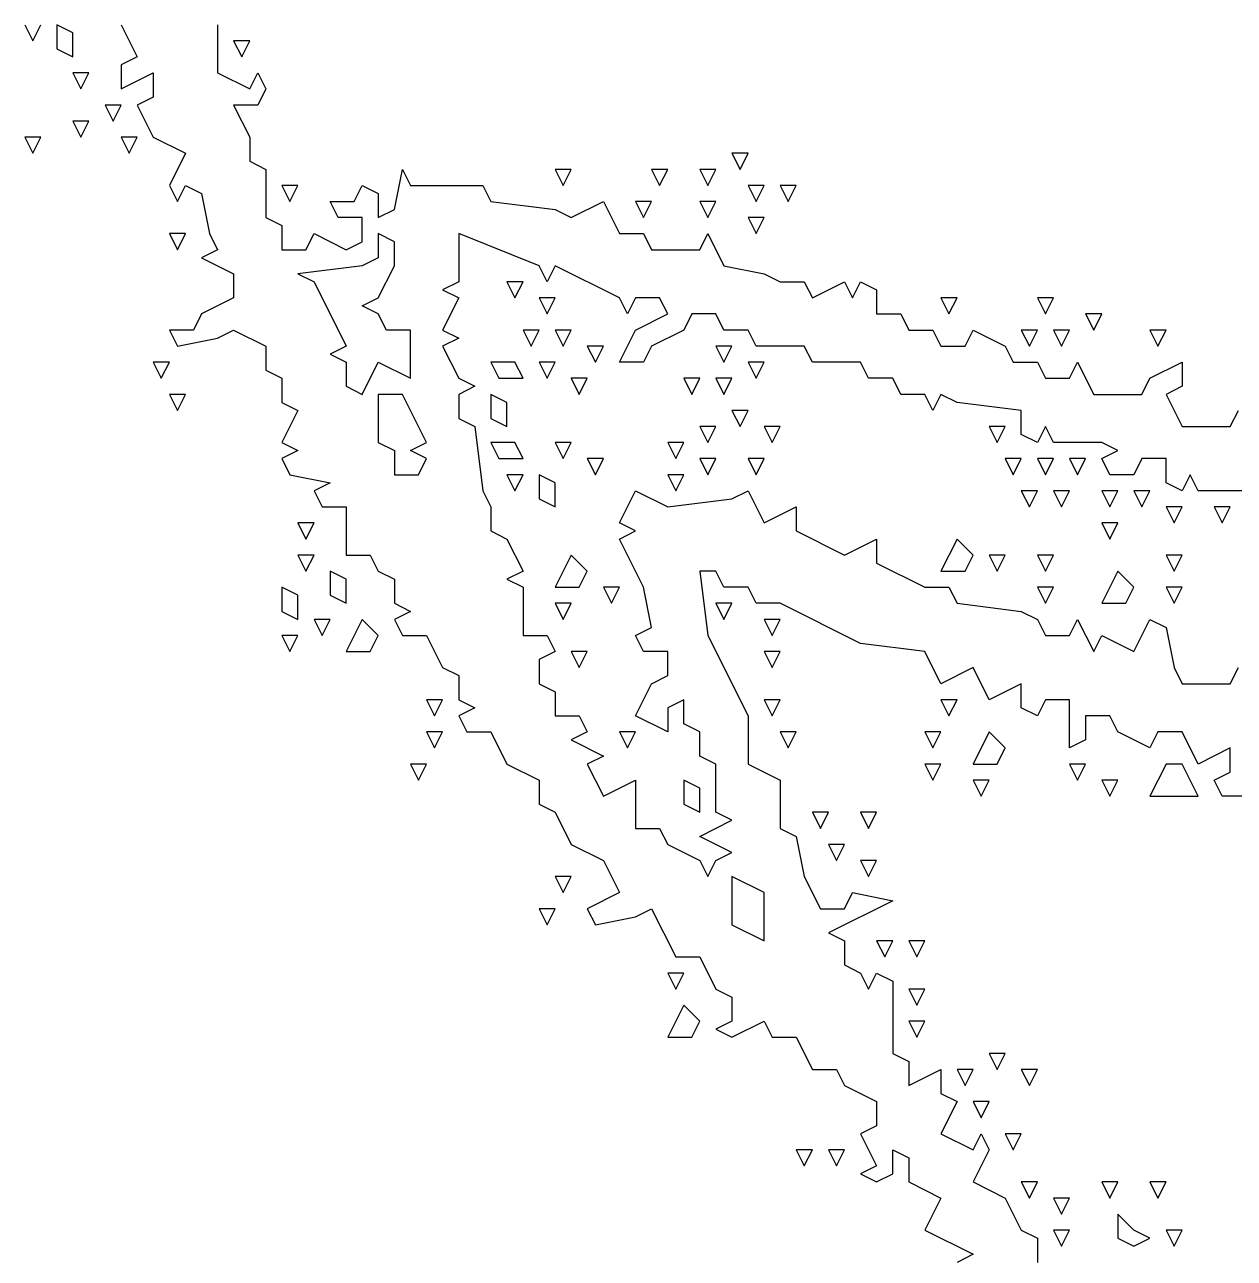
# Model space of a CAD drawing. Extents: x 2 to 124, y 0 to 170.
# Drawn here: x 18.43 to 30.55, y 44.31 to 56.67 of the extents above; entities that cross this region are included whole.
import ezdxf

# ---------------------------------------------------------------- set-up
doc = ezdxf.new("R2010")
doc.units = 0
doc.layers.add('Layer0', color=7, linetype='Continuous')

msp = doc.modelspace()

# ---------------------------------------------------------------- linework, layer by layer
at = {"layer": 'Layer0', "color": 5, "linetype": 'CONTINUOUS'}
for p, q in [((18.43277, 56.66667, 0.1), (18.51326, 56.50568, 0.1)), ((18.51326, 56.50568, 0.1), (18.59375, 56.66667, 0.1)), ((18.75473, 56.66667, 0.1), (18.75473, 56.42519, 0.1)), ((18.91572, 56.58617, 0.1), (18.75473, 56.66667, 0.1)), ((19.39867, 56.66667, 0.1), (19.55966, 56.3447, 0.1)), ((20.36458, 56.66667, 0.1), (20.36458, 56.18371, 0.1)), ((18.91572, 56.3447, 0.1), (18.91572, 56.58617, 0.1)), ((20.52557, 56.50568, 0.1), (20.60606, 56.3447, 0.1)), ((20.68655, 56.50568, 0.1), (20.52557, 56.50568, 0.1)), ((20.60606, 56.3447, 0.1), (20.68655, 56.50568, 0.1)), ((18.75473, 56.42519, 0.1), (18.91572, 56.3447, 0.1)), ((19.55966, 56.3447, 0.1), (19.39867, 56.2642, 0.1)), ((19.39867, 56.2642, 0.1), (19.39867, 56.02273, 0.1)), ((18.91572, 56.18371, 0.1), (18.99621, 56.02273, 0.1)), ((19.0767, 56.18371, 0.1), (18.91572, 56.18371, 0.1)), ((18.99621, 56.02273, 0.1), (19.0767, 56.18371, 0.1)), ((19.39867, 56.02273, 0.1), (19.72064, 56.18371, 0.1)), ((19.72064, 56.18371, 0.1), (19.72064, 55.94223, 0.1)), ((20.36458, 56.18371, 0.1), (20.68655, 56.02273, 0.1)), ((20.68655, 56.02273, 0.1), (20.76705, 56.18371, 0.1)), ((20.76705, 56.18371, 0.1), (20.84754, 56.02273, 0.1)), ((20.84754, 56.02273, 0.1), (20.76705, 55.86174, 0.1)), ((19.23769, 55.86174, 0.1), (19.31818, 55.70076, 0.1)), ((19.39867, 55.86174, 0.1), (19.23769, 55.86174, 0.1)), ((19.31818, 55.70076, 0.1), (19.39867, 55.86174, 0.1)), ((19.72064, 55.94223, 0.1), (19.55966, 55.86174, 0.1)), ((19.55966, 55.86174, 0.1), (19.72064, 55.53977, 0.1)), ((20.76705, 55.86174, 0.1), (20.52557, 55.86174, 0.1)), ((20.52557, 55.86174, 0.1), (20.68655, 55.53977, 0.1)), ((18.91572, 55.70076, 0.1), (18.99621, 55.53977, 0.1)), ((19.0767, 55.70076, 0.1), (18.91572, 55.70076, 0.1)), ((18.99621, 55.53977, 0.1), (19.0767, 55.70076, 0.1)), ((18.43277, 55.53977, 0.1), (18.51326, 55.37879, 0.1)), ((18.59375, 55.53977, 0.1), (18.43277, 55.53977, 0.1)), ((18.51326, 55.37879, 0.1), (18.59375, 55.53977, 0.1)), ((19.39867, 55.53977, 0.1), (19.47917, 55.37879, 0.1)), ((19.55966, 55.53977, 0.1), (19.39867, 55.53977, 0.1)), ((19.47917, 55.37879, 0.1), (19.55966, 55.53977, 0.1)), ((19.72064, 55.53977, 0.1), (20.04261, 55.37879, 0.1)), ((20.68655, 55.53977, 0.1), (20.68655, 55.2983, 0.1)), ((20.04261, 55.37879, 0.1), (19.88163, 55.05682, 0.1)), ((25.5161, 55.37879, 0.1), (25.59659, 55.2178, 0.1)), ((25.67708, 55.37879, 0.1), (25.5161, 55.37879, 0.1)), ((25.59659, 55.2178, 0.1), (25.67708, 55.37879, 0.1)), ((20.68655, 55.2983, 0.1), (20.84754, 55.2178, 0.1)), ((20.84754, 55.2178, 0.1), (20.84754, 54.73485, 0.1)), ((22.13542, 54.81534, 0.1), (22.21591, 55.2178, 0.1)), ((22.21591, 55.2178, 0.1), (22.2964, 55.05682, 0.1)), ((23.74527, 55.2178, 0.1), (23.82576, 55.05682, 0.1)), ((23.90625, 55.2178, 0.1), (23.74527, 55.2178, 0.1)), ((23.82576, 55.05682, 0.1), (23.90625, 55.2178, 0.1)), ((24.71117, 55.2178, 0.1), (24.79167, 55.05682, 0.1)), ((24.87216, 55.2178, 0.1), (24.71117, 55.2178, 0.1)), ((24.79167, 55.05682, 0.1), (24.87216, 55.2178, 0.1)), ((25.19413, 55.2178, 0.1), (25.27462, 55.05682, 0.1)), ((25.35511, 55.2178, 0.1), (25.19413, 55.2178, 0.1)), ((25.27462, 55.05682, 0.1), (25.35511, 55.2178, 0.1)), ((19.88163, 55.05682, 0.1), (19.96212, 54.89583, 0.1)), ((19.96212, 54.89583, 0.1), (20.04261, 55.05682, 0.1)), ((20.04261, 55.05682, 0.1), (20.2036, 54.97633, 0.1)), ((21.00852, 55.05682, 0.1), (21.08902, 54.89583, 0.1)), ((21.16951, 55.05682, 0.1), (21.00852, 55.05682, 0.1)), ((21.08902, 54.89583, 0.1), (21.16951, 55.05682, 0.1)), ((21.73295, 54.89583, 0.1), (21.81345, 55.05682, 0.1)), ((21.81345, 55.05682, 0.1), (21.97443, 54.97633, 0.1)), ((22.2964, 55.05682, 0.1), (23.02083, 55.05682, 0.1)), ((23.02083, 55.05682, 0.1), (23.10133, 54.89583, 0.1)), ((25.67708, 55.05682, 0.1), (25.75758, 54.89583, 0.1)), ((25.83807, 55.05682, 0.1), (25.67708, 55.05682, 0.1)), ((25.75758, 54.89583, 0.1), (25.83807, 55.05682, 0.1)), ((25.99905, 55.05682, 0.1), (26.07955, 54.89583, 0.1)), ((26.16004, 55.05682, 0.1), (25.99905, 55.05682, 0.1)), ((26.07955, 54.89583, 0.1), (26.16004, 55.05682, 0.1)), ((20.2036, 54.97633, 0.1), (20.28409, 54.57386, 0.1)), ((21.57197, 54.73485, 0.1), (21.49148, 54.89583, 0.1)), ((21.49148, 54.89583, 0.1), (21.73295, 54.89583, 0.1)), ((21.97443, 54.97633, 0.1), (21.97443, 54.73485, 0.1)), ((23.10133, 54.89583, 0.1), (23.74527, 54.81534, 0.1)), ((23.90625, 54.73485, 0.1), (24.22822, 54.89583, 0.1)), ((24.22822, 54.89583, 0.1), (24.3892, 54.57386, 0.1)), ((24.55019, 54.89583, 0.1), (24.63068, 54.73485, 0.1)), ((24.71117, 54.89583, 0.1), (24.55019, 54.89583, 0.1)), ((24.63068, 54.73485, 0.1), (24.71117, 54.89583, 0.1)), ((25.19413, 54.89583, 0.1), (25.27462, 54.73485, 0.1)), ((25.35511, 54.89583, 0.1), (25.19413, 54.89583, 0.1)), ((25.27462, 54.73485, 0.1), (25.35511, 54.89583, 0.1)), ((21.97443, 54.73485, 0.1), (22.13542, 54.81534, 0.1)), ((23.74527, 54.81534, 0.1), (23.90625, 54.73485, 0.1)), ((20.84754, 54.73485, 0.1), (21.00852, 54.65436, 0.1)), ((21.00852, 54.65436, 0.1), (21.00852, 54.41288, 0.1)), ((21.81345, 54.73485, 0.1), (21.57197, 54.73485, 0.1)), ((21.81345, 54.49337, 0.1), (21.81345, 54.73485, 0.1)), ((25.67708, 54.73485, 0.1), (25.75758, 54.57386, 0.1)), ((25.83807, 54.73485, 0.1), (25.67708, 54.73485, 0.1)), ((25.75758, 54.57386, 0.1), (25.83807, 54.73485, 0.1)), ((19.88163, 54.57386, 0.1), (19.96212, 54.41288, 0.1)), ((20.04261, 54.57386, 0.1), (19.88163, 54.57386, 0.1)), ((19.96212, 54.41288, 0.1), (20.04261, 54.57386, 0.1)), ((20.28409, 54.57386, 0.1), (20.36458, 54.41288, 0.1)), ((21.25, 54.41288, 0.1), (21.33049, 54.57386, 0.1)), ((21.33049, 54.57386, 0.1), (21.65246, 54.41288, 0.1)), ((21.65246, 54.41288, 0.1), (21.81345, 54.49337, 0.1)), ((21.97443, 54.57386, 0.1), (21.97443, 54.33239, 0.1)), ((22.13542, 54.49337, 0.1), (21.97443, 54.57386, 0.1)), ((22.13542, 54.25189, 0.1), (22.13542, 54.49337, 0.1)), ((22.77936, 54.57386, 0.1), (22.77936, 54.09091, 0.1)), ((23.58428, 54.25189, 0.1), (22.77936, 54.57386, 0.1)), ((24.3892, 54.57386, 0.1), (24.63068, 54.57386, 0.1)), ((24.63068, 54.57386, 0.1), (24.71117, 54.41288, 0.1)), ((25.19413, 54.41288, 0.1), (25.27462, 54.57386, 0.1)), ((25.27462, 54.57386, 0.1), (25.43561, 54.25189, 0.1)), ((20.36458, 54.41288, 0.1), (20.2036, 54.33239, 0.1)), ((21.00852, 54.41288, 0.1), (21.25, 54.41288, 0.1)), ((24.71117, 54.41288, 0.1), (25.19413, 54.41288, 0.1)), ((20.2036, 54.33239, 0.1), (20.52557, 54.1714, 0.1)), ((21.81345, 54.25189, 0.1), (21.16951, 54.1714, 0.1)), ((21.97443, 54.33239, 0.1), (21.81345, 54.25189, 0.1)), ((21.97443, 53.92992, 0.1), (22.13542, 54.25189, 0.1)), ((23.66477, 54.09091, 0.1), (23.58428, 54.25189, 0.1)), ((23.74527, 54.25189, 0.1), (23.66477, 54.09091, 0.1)), ((24.3892, 53.92992, 0.1), (23.74527, 54.25189, 0.1)), ((25.43561, 54.25189, 0.1), (25.83807, 54.1714, 0.1)), ((20.52557, 54.1714, 0.1), (20.52557, 53.92992, 0.1)), ((21.16951, 54.1714, 0.1), (21.33049, 54.09091, 0.1)), ((25.83807, 54.1714, 0.1), (25.99905, 54.09091, 0.1)), ((21.33049, 54.09091, 0.1), (21.65246, 53.44697, 0.1)), ((22.77936, 54.09091, 0.1), (22.61837, 54.01042, 0.1)), ((22.61837, 54.01042, 0.1), (22.77936, 53.92992, 0.1)), ((23.26231, 54.09091, 0.1), (23.3428, 53.92992, 0.1)), ((23.4233, 54.09091, 0.1), (23.26231, 54.09091, 0.1)), ((23.3428, 53.92992, 0.1), (23.4233, 54.09091, 0.1)), ((25.99905, 54.09091, 0.1), (26.24053, 54.09091, 0.1)), ((26.24053, 54.09091, 0.1), (26.32102, 53.92992, 0.1)), ((26.32102, 53.92992, 0.1), (26.64299, 54.09091, 0.1)), ((26.64299, 54.09091, 0.1), (26.72348, 53.92992, 0.1)), ((26.72348, 53.92992, 0.1), (26.80398, 54.09091, 0.1)), ((26.80398, 54.09091, 0.1), (26.96496, 54.01042, 0.1)), ((26.96496, 54.01042, 0.1), (26.96496, 53.76894, 0.1)), ((20.52557, 53.92992, 0.1), (20.2036, 53.76894, 0.1)), ((21.81345, 53.84943, 0.1), (21.97443, 53.92992, 0.1)), ((22.77936, 53.92992, 0.1), (22.61837, 53.60795, 0.1)), ((23.58428, 53.92992, 0.1), (23.66477, 53.76894, 0.1)), ((23.74527, 53.92992, 0.1), (23.58428, 53.92992, 0.1)), ((23.66477, 53.76894, 0.1), (23.74527, 53.92992, 0.1)), ((24.4697, 53.76894, 0.1), (24.3892, 53.92992, 0.1)), ((24.55019, 53.92992, 0.1), (24.4697, 53.76894, 0.1)), ((24.79167, 53.92992, 0.1), (24.55019, 53.92992, 0.1)), ((24.87216, 53.76894, 0.1), (24.79167, 53.92992, 0.1)), ((27.6089, 53.92992, 0.1), (27.68939, 53.76894, 0.1)), ((27.76989, 53.92992, 0.1), (27.6089, 53.92992, 0.1)), ((27.68939, 53.76894, 0.1), (27.76989, 53.92992, 0.1)), ((28.57481, 53.92992, 0.1), (28.6553, 53.76894, 0.1)), ((28.7358, 53.92992, 0.1), (28.57481, 53.92992, 0.1)), ((28.6553, 53.76894, 0.1), (28.7358, 53.92992, 0.1)), ((20.2036, 53.76894, 0.1), (20.12311, 53.60795, 0.1)), ((21.97443, 53.76894, 0.1), (21.81345, 53.84943, 0.1)), ((22.05492, 53.60795, 0.1), (21.97443, 53.76894, 0.1)), ((24.55019, 53.60795, 0.1), (24.87216, 53.76894, 0.1)), ((25.11364, 53.76894, 0.1), (25.03314, 53.60795, 0.1)), ((25.35511, 53.76894, 0.1), (25.11364, 53.76894, 0.1)), ((25.43561, 53.60795, 0.1), (25.35511, 53.76894, 0.1)), ((26.96496, 53.76894, 0.1), (27.20644, 53.76894, 0.1)), ((27.20644, 53.76894, 0.1), (27.28693, 53.60795, 0.1)), ((29.05777, 53.76894, 0.1), (29.13826, 53.60795, 0.1)), ((29.21875, 53.76894, 0.1), (29.05777, 53.76894, 0.1)), ((29.13826, 53.60795, 0.1), (29.21875, 53.76894, 0.1)), ((20.12311, 53.60795, 0.1), (19.88163, 53.60795, 0.1)), ((19.88163, 53.60795, 0.1), (19.96212, 53.44697, 0.1)), ((19.96212, 53.44697, 0.1), (20.36458, 53.52746, 0.1)), ((20.36458, 53.52746, 0.1), (20.52557, 53.60795, 0.1)), ((20.52557, 53.60795, 0.1), (20.84754, 53.44697, 0.1)), ((22.2964, 53.60795, 0.1), (22.05492, 53.60795, 0.1)), ((22.2964, 53.125, 0.1), (22.2964, 53.60795, 0.1)), ((22.61837, 53.60795, 0.1), (22.77936, 53.52746, 0.1)), ((22.77936, 53.52746, 0.1), (22.61837, 53.44697, 0.1)), ((23.4233, 53.60795, 0.1), (23.50379, 53.44697, 0.1)), ((23.58428, 53.60795, 0.1), (23.4233, 53.60795, 0.1)), ((23.50379, 53.44697, 0.1), (23.58428, 53.60795, 0.1)), ((23.74527, 53.60795, 0.1), (23.82576, 53.44697, 0.1)), ((23.90625, 53.60795, 0.1), (23.74527, 53.60795, 0.1)), ((23.82576, 53.44697, 0.1), (23.90625, 53.60795, 0.1)), ((24.3892, 53.28598, 0.1), (24.55019, 53.60795, 0.1)), ((25.03314, 53.60795, 0.1), (24.71117, 53.44697, 0.1)), ((25.67708, 53.60795, 0.1), (25.43561, 53.60795, 0.1)), ((25.75758, 53.44697, 0.1), (25.67708, 53.60795, 0.1)), ((27.28693, 53.60795, 0.1), (27.52841, 53.60795, 0.1)), ((27.52841, 53.60795, 0.1), (27.6089, 53.44697, 0.1)), ((27.85038, 53.44697, 0.1), (27.93087, 53.60795, 0.1)), ((27.93087, 53.60795, 0.1), (28.25284, 53.44697, 0.1)), ((28.41383, 53.60795, 0.1), (28.49432, 53.44697, 0.1)), ((28.57481, 53.60795, 0.1), (28.41383, 53.60795, 0.1)), ((28.49432, 53.44697, 0.1), (28.57481, 53.60795, 0.1)), ((28.7358, 53.60795, 0.1), (28.81629, 53.44697, 0.1)), ((28.89678, 53.60795, 0.1), (28.7358, 53.60795, 0.1)), ((28.81629, 53.44697, 0.1), (28.89678, 53.60795, 0.1)), ((29.7017, 53.60795, 0.1), (29.7822, 53.44697, 0.1)), ((29.86269, 53.60795, 0.1), (29.7017, 53.60795, 0.1)), ((29.7822, 53.44697, 0.1), (29.86269, 53.60795, 0.1)), ((20.84754, 53.44697, 0.1), (20.84754, 53.20549, 0.1)), ((21.65246, 53.44697, 0.1), (21.49148, 53.36648, 0.1)), ((22.61837, 53.44697, 0.1), (22.77936, 53.125, 0.1)), ((24.06723, 53.44697, 0.1), (24.14773, 53.28598, 0.1)), ((24.22822, 53.44697, 0.1), (24.06723, 53.44697, 0.1)), ((24.14773, 53.28598, 0.1), (24.22822, 53.44697, 0.1)), ((24.71117, 53.44697, 0.1), (24.63068, 53.28598, 0.1)), ((25.35511, 53.44697, 0.1), (25.43561, 53.28598, 0.1)), ((25.5161, 53.44697, 0.1), (25.35511, 53.44697, 0.1)), ((25.43561, 53.28598, 0.1), (25.5161, 53.44697, 0.1)), ((26.24053, 53.44697, 0.1), (25.75758, 53.44697, 0.1)), ((26.32102, 53.28598, 0.1), (26.24053, 53.44697, 0.1)), ((27.6089, 53.44697, 0.1), (27.85038, 53.44697, 0.1)), ((28.25284, 53.44697, 0.1), (28.33333, 53.28598, 0.1)), ((19.72064, 53.28598, 0.1), (19.80114, 53.125, 0.1)), ((19.88163, 53.28598, 0.1), (19.72064, 53.28598, 0.1)), ((19.80114, 53.125, 0.1), (19.88163, 53.28598, 0.1)), ((21.49148, 53.36648, 0.1), (21.65246, 53.28598, 0.1)), ((21.65246, 53.28598, 0.1), (21.65246, 53.04451, 0.1)), ((21.81345, 52.96402, 0.1), (21.97443, 53.28598, 0.1)), ((21.97443, 53.28598, 0.1), (22.2964, 53.125, 0.1)), ((23.10133, 53.28598, 0.1), (23.18182, 53.125, 0.1)), ((23.3428, 53.28598, 0.1), (23.10133, 53.28598, 0.1)), ((23.4233, 53.125, 0.1), (23.3428, 53.28598, 0.1)), ((23.58428, 53.28598, 0.1), (23.66477, 53.125, 0.1)), ((23.74527, 53.28598, 0.1), (23.58428, 53.28598, 0.1)), ((23.66477, 53.125, 0.1), (23.74527, 53.28598, 0.1)), ((24.63068, 53.28598, 0.1), (24.3892, 53.28598, 0.1)), ((25.67708, 53.28598, 0.1), (25.75758, 53.125, 0.1)), ((25.83807, 53.28598, 0.1), (25.67708, 53.28598, 0.1)), ((25.75758, 53.125, 0.1), (25.83807, 53.28598, 0.1)), ((26.80398, 53.28598, 0.1), (26.32102, 53.28598, 0.1)), ((26.88447, 53.125, 0.1), (26.80398, 53.28598, 0.1)), ((28.33333, 53.28598, 0.1), (28.57481, 53.28598, 0.1)), ((28.57481, 53.28598, 0.1), (28.6553, 53.125, 0.1)), ((28.89678, 53.125, 0.1), (28.97727, 53.28598, 0.1)), ((28.97727, 53.28598, 0.1), (29.13826, 52.96402, 0.1)), ((29.7017, 53.125, 0.1), (30.02367, 53.28598, 0.1)), ((30.02367, 53.28598, 0.1), (30.02367, 53.04451, 0.1)), ((20.84754, 53.20549, 0.1), (21.00852, 53.125, 0.1)), ((21.00852, 53.125, 0.1), (21.00852, 52.88352, 0.1)), ((21.65246, 53.04451, 0.1), (21.81345, 52.96402, 0.1)), ((22.77936, 53.125, 0.1), (22.94034, 53.04451, 0.1)), ((22.94034, 53.04451, 0.1), (22.77936, 52.96402, 0.1)), ((23.18182, 53.125, 0.1), (23.4233, 53.125, 0.1)), ((23.90625, 53.125, 0.1), (23.98674, 52.96402, 0.1)), ((24.06723, 53.125, 0.1), (23.90625, 53.125, 0.1)), ((23.98674, 52.96402, 0.1), (24.06723, 53.125, 0.1)), ((25.03314, 53.125, 0.1), (25.11364, 52.96402, 0.1)), ((25.19413, 53.125, 0.1), (25.03314, 53.125, 0.1)), ((25.11364, 52.96402, 0.1), (25.19413, 53.125, 0.1)), ((25.35511, 53.125, 0.1), (25.43561, 52.96402, 0.1)), ((25.5161, 53.125, 0.1), (25.35511, 53.125, 0.1)), ((25.43561, 52.96402, 0.1), (25.5161, 53.125, 0.1)), ((27.12595, 53.125, 0.1), (26.88447, 53.125, 0.1)), ((27.20644, 52.96402, 0.1), (27.12595, 53.125, 0.1)), ((28.6553, 53.125, 0.1), (28.89678, 53.125, 0.1)), ((29.62121, 52.96402, 0.1), (29.7017, 53.125, 0.1)), ((30.02367, 53.04451, 0.1), (29.86269, 52.96402, 0.1)), ((19.88163, 52.96402, 0.1), (19.96212, 52.80303, 0.1)), ((20.04261, 52.96402, 0.1), (19.88163, 52.96402, 0.1)), ((19.96212, 52.80303, 0.1), (20.04261, 52.96402, 0.1)), ((21.00852, 52.88352, 0.1), (21.16951, 52.80303, 0.1)), ((21.97443, 52.96402, 0.1), (21.97443, 52.48106, 0.1)), ((22.21591, 52.96402, 0.1), (21.97443, 52.96402, 0.1)), ((22.45739, 52.48106, 0.1), (22.21591, 52.96402, 0.1)), ((22.77936, 52.96402, 0.1), (22.77936, 52.72254, 0.1)), ((23.10133, 52.96402, 0.1), (23.10133, 52.72254, 0.1)), ((23.26231, 52.88352, 0.1), (23.10133, 52.96402, 0.1)), ((23.26231, 52.64205, 0.1), (23.26231, 52.88352, 0.1)), ((27.44792, 52.96402, 0.1), (27.20644, 52.96402, 0.1)), ((27.52841, 52.80303, 0.1), (27.44792, 52.96402, 0.1)), ((27.6089, 52.96402, 0.1), (27.52841, 52.80303, 0.1)), ((27.76989, 52.88352, 0.1), (27.6089, 52.96402, 0.1)), ((28.41383, 52.80303, 0.1), (27.76989, 52.88352, 0.1)), ((29.13826, 52.96402, 0.1), (29.62121, 52.96402, 0.1)), ((29.86269, 52.96402, 0.1), (30.02367, 52.64205, 0.1)), ((21.16951, 52.80303, 0.1), (21.00852, 52.48106, 0.1)), ((25.5161, 52.80303, 0.1), (25.59659, 52.64205, 0.1)), ((25.67708, 52.80303, 0.1), (25.5161, 52.80303, 0.1)), ((25.59659, 52.64205, 0.1), (25.67708, 52.80303, 0.1)), ((28.41383, 52.56155, 0.1), (28.41383, 52.80303, 0.1)), ((30.50663, 52.64205, 0.1), (30.58712, 52.80303, 0.1)), ((22.77936, 52.72254, 0.1), (22.94034, 52.64205, 0.1)), ((22.94034, 52.64205, 0.1), (23.02083, 51.99811, 0.1)), ((23.10133, 52.72254, 0.1), (23.26231, 52.64205, 0.1)), ((25.19413, 52.64205, 0.1), (25.27462, 52.48106, 0.1)), ((25.35511, 52.64205, 0.1), (25.19413, 52.64205, 0.1)), ((25.27462, 52.48106, 0.1), (25.35511, 52.64205, 0.1)), ((25.83807, 52.64205, 0.1), (25.91856, 52.48106, 0.1)), ((25.99905, 52.64205, 0.1), (25.83807, 52.64205, 0.1)), ((25.91856, 52.48106, 0.1), (25.99905, 52.64205, 0.1)), ((28.09186, 52.64205, 0.1), (28.17235, 52.48106, 0.1)), ((28.25284, 52.64205, 0.1), (28.09186, 52.64205, 0.1)), ((28.17235, 52.48106, 0.1), (28.25284, 52.64205, 0.1)), ((28.6553, 52.64205, 0.1), (28.57481, 52.48106, 0.1)), ((28.7358, 52.48106, 0.1), (28.6553, 52.64205, 0.1)), ((30.02367, 52.64205, 0.1), (30.50663, 52.64205, 0.1)), ((28.57481, 52.48106, 0.1), (28.41383, 52.56155, 0.1)), ((21.00852, 52.48106, 0.1), (21.16951, 52.40057, 0.1)), ((21.16951, 52.40057, 0.1), (21.00852, 52.32008, 0.1)), ((21.97443, 52.48106, 0.1), (22.13542, 52.40057, 0.1)), ((22.13542, 52.40057, 0.1), (22.13542, 52.15909, 0.1)), ((22.2964, 52.40057, 0.1), (22.45739, 52.48106, 0.1)), ((22.45739, 52.32008, 0.1), (22.2964, 52.40057, 0.1)), ((23.10133, 52.48106, 0.1), (23.18182, 52.32008, 0.1)), ((23.3428, 52.48106, 0.1), (23.10133, 52.48106, 0.1)), ((23.4233, 52.32008, 0.1), (23.3428, 52.48106, 0.1)), ((23.74527, 52.48106, 0.1), (23.82576, 52.32008, 0.1)), ((23.90625, 52.48106, 0.1), (23.74527, 52.48106, 0.1)), ((23.82576, 52.32008, 0.1), (23.90625, 52.48106, 0.1)), ((24.87216, 52.48106, 0.1), (24.95265, 52.32008, 0.1)), ((25.03314, 52.48106, 0.1), (24.87216, 52.48106, 0.1)), ((24.95265, 52.32008, 0.1), (25.03314, 52.48106, 0.1)), ((29.21875, 52.48106, 0.1), (28.7358, 52.48106, 0.1)), ((29.37973, 52.40057, 0.1), (29.21875, 52.48106, 0.1)), ((29.21875, 52.32008, 0.1), (29.37973, 52.40057, 0.1)), ((21.00852, 52.32008, 0.1), (21.08902, 52.15909, 0.1)), ((22.37689, 52.15909, 0.1), (22.45739, 52.32008, 0.1)), ((23.18182, 52.32008, 0.1), (23.4233, 52.32008, 0.1)), ((24.06723, 52.32008, 0.1), (24.14773, 52.15909, 0.1)), ((24.22822, 52.32008, 0.1), (24.06723, 52.32008, 0.1)), ((24.14773, 52.15909, 0.1), (24.22822, 52.32008, 0.1)), ((25.19413, 52.32008, 0.1), (25.27462, 52.15909, 0.1)), ((25.35511, 52.32008, 0.1), (25.19413, 52.32008, 0.1)), ((25.27462, 52.15909, 0.1), (25.35511, 52.32008, 0.1)), ((25.67708, 52.32008, 0.1), (25.75758, 52.15909, 0.1)), ((25.83807, 52.32008, 0.1), (25.67708, 52.32008, 0.1)), ((25.75758, 52.15909, 0.1), (25.83807, 52.32008, 0.1)), ((28.25284, 52.32008, 0.1), (28.33333, 52.15909, 0.1)), ((28.41383, 52.32008, 0.1), (28.25284, 52.32008, 0.1)), ((28.33333, 52.15909, 0.1), (28.41383, 52.32008, 0.1)), ((28.57481, 52.32008, 0.1), (28.6553, 52.15909, 0.1)), ((28.7358, 52.32008, 0.1), (28.57481, 52.32008, 0.1)), ((28.6553, 52.15909, 0.1), (28.7358, 52.32008, 0.1)), ((28.89678, 52.32008, 0.1), (28.97727, 52.15909, 0.1)), ((29.05777, 52.32008, 0.1), (28.89678, 52.32008, 0.1)), ((28.97727, 52.15909, 0.1), (29.05777, 52.32008, 0.1)), ((29.29924, 52.15909, 0.1), (29.21875, 52.32008, 0.1)), ((29.62121, 52.32008, 0.1), (29.54072, 52.15909, 0.1)), ((29.86269, 52.32008, 0.1), (29.62121, 52.32008, 0.1)), ((29.86269, 52.0786, 0.1), (29.86269, 52.32008, 0.1)), ((21.08902, 52.15909, 0.1), (21.49148, 52.0786, 0.1)), ((22.13542, 52.15909, 0.1), (22.37689, 52.15909, 0.1)), ((23.26231, 52.15909, 0.1), (23.3428, 51.99811, 0.1)), ((23.4233, 52.15909, 0.1), (23.26231, 52.15909, 0.1)), ((23.3428, 51.99811, 0.1), (23.4233, 52.15909, 0.1)), ((23.58428, 52.15909, 0.1), (23.58428, 51.91761, 0.1)), ((23.74527, 52.0786, 0.1), (23.58428, 52.15909, 0.1)), ((24.87216, 52.15909, 0.1), (24.95265, 51.99811, 0.1)), ((25.03314, 52.15909, 0.1), (24.87216, 52.15909, 0.1)), ((24.95265, 51.99811, 0.1), (25.03314, 52.15909, 0.1)), ((29.54072, 52.15909, 0.1), (29.29924, 52.15909, 0.1)), ((30.10417, 52.15909, 0.1), (30.02367, 51.99811, 0.1)), ((30.18466, 51.99811, 0.1), (30.10417, 52.15909, 0.1)), ((21.49148, 52.0786, 0.1), (21.33049, 51.99811, 0.1)), ((23.74527, 51.83712, 0.1), (23.74527, 52.0786, 0.1)), ((30.02367, 51.99811, 0.1), (29.86269, 52.0786, 0.1)), ((21.33049, 51.99811, 0.1), (21.41098, 51.83712, 0.1)), ((23.02083, 51.99811, 0.1), (23.10133, 51.83712, 0.1)), ((23.58428, 51.91761, 0.1), (23.74527, 51.83712, 0.1)), ((24.3892, 51.67614, 0.1), (24.55019, 51.99811, 0.1)), ((24.55019, 51.99811, 0.1), (24.87216, 51.83712, 0.1)), ((24.87216, 51.83712, 0.1), (25.5161, 51.91761, 0.1)), ((25.5161, 51.91761, 0.1), (25.67708, 51.99811, 0.1)), ((25.67708, 51.99811, 0.1), (25.83807, 51.67614, 0.1)), ((28.41383, 51.99811, 0.1), (28.49432, 51.83712, 0.1)), ((28.57481, 51.99811, 0.1), (28.41383, 51.99811, 0.1)), ((28.49432, 51.83712, 0.1), (28.57481, 51.99811, 0.1)), ((28.7358, 51.99811, 0.1), (28.81629, 51.83712, 0.1)), ((28.89678, 51.99811, 0.1), (28.7358, 51.99811, 0.1)), ((28.81629, 51.83712, 0.1), (28.89678, 51.99811, 0.1)), ((29.21875, 51.99811, 0.1), (29.29924, 51.83712, 0.1)), ((29.37973, 51.99811, 0.1), (29.21875, 51.99811, 0.1)), ((29.29924, 51.83712, 0.1), (29.37973, 51.99811, 0.1)), ((29.54072, 51.99811, 0.1), (29.62121, 51.83712, 0.1)), ((29.7017, 51.99811, 0.1), (29.54072, 51.99811, 0.1)), ((29.62121, 51.83712, 0.1), (29.7017, 51.99811, 0.1)), ((30.66761, 51.99811, 0.1), (30.18466, 51.99811, 0.1)), ((21.41098, 51.83712, 0.1), (21.65246, 51.83712, 0.1)), ((21.65246, 51.83712, 0.1), (21.65246, 51.35417, 0.1)), ((23.10133, 51.83712, 0.1), (23.10133, 51.59564, 0.1)), ((25.83807, 51.67614, 0.1), (26.16004, 51.83712, 0.1)), ((26.16004, 51.83712, 0.1), (26.16004, 51.59564, 0.1)), ((29.86269, 51.83712, 0.1), (29.94318, 51.67614, 0.1)), ((30.02367, 51.83712, 0.1), (29.86269, 51.83712, 0.1)), ((29.94318, 51.67614, 0.1), (30.02367, 51.83712, 0.1)), ((30.34564, 51.83712, 0.1), (30.42614, 51.67614, 0.1)), ((30.50663, 51.83712, 0.1), (30.34564, 51.83712, 0.1)), ((30.42614, 51.67614, 0.1), (30.50663, 51.83712, 0.1)), ((21.16951, 51.67614, 0.1), (21.25, 51.51515, 0.1)), ((21.33049, 51.67614, 0.1), (21.16951, 51.67614, 0.1)), ((21.25, 51.51515, 0.1), (21.33049, 51.67614, 0.1)), ((24.55019, 51.59564, 0.1), (24.3892, 51.67614, 0.1)), ((29.21875, 51.67614, 0.1), (29.29924, 51.51515, 0.1)), ((29.37973, 51.67614, 0.1), (29.21875, 51.67614, 0.1)), ((29.29924, 51.51515, 0.1), (29.37973, 51.67614, 0.1)), ((23.10133, 51.59564, 0.1), (23.26231, 51.51515, 0.1)), ((24.3892, 51.51515, 0.1), (24.55019, 51.59564, 0.1)), ((26.16004, 51.59564, 0.1), (26.64299, 51.35417, 0.1)), ((23.26231, 51.51515, 0.1), (23.4233, 51.19318, 0.1)), ((24.63068, 51.0322, 0.1), (24.3892, 51.51515, 0.1)), ((26.64299, 51.35417, 0.1), (26.96496, 51.51515, 0.1)), ((26.96496, 51.51515, 0.1), (26.96496, 51.27367, 0.1)), ((27.76989, 51.51515, 0.1), (27.6089, 51.19318, 0.1)), ((27.93087, 51.35417, 0.1), (27.76989, 51.51515, 0.1)), ((21.16951, 51.35417, 0.1), (21.25, 51.19318, 0.1)), ((21.33049, 51.35417, 0.1), (21.16951, 51.35417, 0.1)), ((21.25, 51.19318, 0.1), (21.33049, 51.35417, 0.1)), ((21.65246, 51.35417, 0.1), (21.89394, 51.35417, 0.1)), ((21.89394, 51.35417, 0.1), (21.97443, 51.19318, 0.1)), ((23.90625, 51.35417, 0.1), (23.74527, 51.0322, 0.1)), ((24.06723, 51.19318, 0.1), (23.90625, 51.35417, 0.1)), ((27.85038, 51.19318, 0.1), (27.93087, 51.35417, 0.1)), ((28.09186, 51.35417, 0.1), (28.17235, 51.19318, 0.1)), ((28.25284, 51.35417, 0.1), (28.09186, 51.35417, 0.1)), ((28.17235, 51.19318, 0.1), (28.25284, 51.35417, 0.1)), ((28.57481, 51.35417, 0.1), (28.6553, 51.19318, 0.1)), ((28.7358, 51.35417, 0.1), (28.57481, 51.35417, 0.1)), ((28.6553, 51.19318, 0.1), (28.7358, 51.35417, 0.1)), ((29.86269, 51.35417, 0.1), (29.94318, 51.19318, 0.1)), ((30.02367, 51.35417, 0.1), (29.86269, 51.35417, 0.1)), ((29.94318, 51.19318, 0.1), (30.02367, 51.35417, 0.1)), ((21.49148, 51.19318, 0.1), (21.49148, 50.9517, 0.1)), ((21.65246, 51.11269, 0.1), (21.49148, 51.19318, 0.1)), ((21.97443, 51.19318, 0.1), (22.13542, 51.11269, 0.1)), ((23.4233, 51.19318, 0.1), (23.26231, 51.11269, 0.1)), ((23.98674, 51.0322, 0.1), (24.06723, 51.19318, 0.1)), ((25.19413, 51.19318, 0.1), (25.27462, 50.54924, 0.1)), ((25.35511, 51.19318, 0.1), (25.19413, 51.19318, 0.1)), ((25.43561, 51.0322, 0.1), (25.35511, 51.19318, 0.1)), ((26.96496, 51.27367, 0.1), (27.44792, 51.0322, 0.1)), ((27.6089, 51.19318, 0.1), (27.85038, 51.19318, 0.1)), ((29.37973, 51.19318, 0.1), (29.21875, 50.87121, 0.1)), ((29.54072, 51.0322, 0.1), (29.37973, 51.19318, 0.1)), ((21.00852, 51.0322, 0.1), (21.00852, 50.79072, 0.1)), ((21.16951, 50.9517, 0.1), (21.00852, 51.0322, 0.1)), ((21.65246, 50.87121, 0.1), (21.65246, 51.11269, 0.1)), ((22.13542, 51.11269, 0.1), (22.13542, 50.87121, 0.1)), ((23.26231, 51.11269, 0.1), (23.4233, 51.0322, 0.1)), ((23.4233, 51.0322, 0.1), (23.4233, 50.54924, 0.1)), ((23.74527, 51.0322, 0.1), (23.98674, 51.0322, 0.1)), ((24.22822, 51.0322, 0.1), (24.30871, 50.87121, 0.1)), ((24.3892, 51.0322, 0.1), (24.22822, 51.0322, 0.1)), ((24.30871, 50.87121, 0.1), (24.3892, 51.0322, 0.1)), ((24.71117, 50.62973, 0.1), (24.63068, 51.0322, 0.1)), ((25.67708, 51.0322, 0.1), (25.43561, 51.0322, 0.1)), ((25.75758, 50.87121, 0.1), (25.67708, 51.0322, 0.1)), ((27.44792, 51.0322, 0.1), (27.68939, 51.0322, 0.1)), ((27.68939, 51.0322, 0.1), (27.76989, 50.87121, 0.1)), ((28.57481, 51.0322, 0.1), (28.6553, 50.87121, 0.1)), ((28.7358, 51.0322, 0.1), (28.57481, 51.0322, 0.1)), ((28.6553, 50.87121, 0.1), (28.7358, 51.0322, 0.1)), ((29.46023, 50.87121, 0.1), (29.54072, 51.0322, 0.1)), ((29.86269, 51.0322, 0.1), (29.94318, 50.87121, 0.1)), ((30.02367, 51.0322, 0.1), (29.86269, 51.0322, 0.1)), ((29.94318, 50.87121, 0.1), (30.02367, 51.0322, 0.1)), ((21.16951, 50.71023, 0.1), (21.16951, 50.9517, 0.1)), ((21.49148, 50.9517, 0.1), (21.65246, 50.87121, 0.1)), ((21.00852, 50.79072, 0.1), (21.16951, 50.71023, 0.1)), ((22.13542, 50.87121, 0.1), (22.2964, 50.79072, 0.1)), ((22.2964, 50.79072, 0.1), (22.13542, 50.71023, 0.1)), ((23.74527, 50.87121, 0.1), (23.82576, 50.71023, 0.1)), ((23.90625, 50.87121, 0.1), (23.74527, 50.87121, 0.1)), ((23.82576, 50.71023, 0.1), (23.90625, 50.87121, 0.1)), ((25.35511, 50.87121, 0.1), (25.43561, 50.71023, 0.1)), ((25.5161, 50.87121, 0.1), (25.35511, 50.87121, 0.1)), ((25.43561, 50.71023, 0.1), (25.5161, 50.87121, 0.1)), ((25.99905, 50.87121, 0.1), (25.75758, 50.87121, 0.1)), ((26.80398, 50.46875, 0.1), (25.99905, 50.87121, 0.1)), ((27.76989, 50.87121, 0.1), (28.41383, 50.79072, 0.1)), ((28.41383, 50.79072, 0.1), (28.57481, 50.71023, 0.1)), ((29.21875, 50.87121, 0.1), (29.46023, 50.87121, 0.1)), ((21.33049, 50.71023, 0.1), (21.41098, 50.54924, 0.1)), ((21.49148, 50.71023, 0.1), (21.33049, 50.71023, 0.1)), ((21.41098, 50.54924, 0.1), (21.49148, 50.71023, 0.1)), ((21.81345, 50.71023, 0.1), (21.65246, 50.38826, 0.1)), ((21.97443, 50.54924, 0.1), (21.81345, 50.71023, 0.1)), ((22.13542, 50.71023, 0.1), (22.21591, 50.54924, 0.1)), ((25.83807, 50.71023, 0.1), (25.91856, 50.54924, 0.1)), ((25.99905, 50.71023, 0.1), (25.83807, 50.71023, 0.1)), ((25.91856, 50.54924, 0.1), (25.99905, 50.71023, 0.1)), ((28.57481, 50.71023, 0.1), (28.6553, 50.54924, 0.1)), ((28.89678, 50.54924, 0.1), (28.97727, 50.71023, 0.1)), ((28.97727, 50.71023, 0.1), (29.13826, 50.38826, 0.1)), ((29.54072, 50.38826, 0.1), (29.7017, 50.71023, 0.1)), ((29.7017, 50.71023, 0.1), (29.86269, 50.62973, 0.1)), ((21.00852, 50.54924, 0.1), (21.08902, 50.38826, 0.1)), ((21.16951, 50.54924, 0.1), (21.00852, 50.54924, 0.1)), ((21.08902, 50.38826, 0.1), (21.16951, 50.54924, 0.1)), ((21.89394, 50.38826, 0.1), (21.97443, 50.54924, 0.1)), ((22.21591, 50.54924, 0.1), (22.45739, 50.54924, 0.1)), ((22.45739, 50.54924, 0.1), (22.61837, 50.22727, 0.1)), ((23.4233, 50.54924, 0.1), (23.66477, 50.54924, 0.1)), ((23.66477, 50.54924, 0.1), (23.74527, 50.38826, 0.1)), ((24.55019, 50.54924, 0.1), (24.71117, 50.62973, 0.1)), ((24.63068, 50.38826, 0.1), (24.55019, 50.54924, 0.1)), ((25.27462, 50.54924, 0.1), (25.67708, 49.74432, 0.1)), ((28.6553, 50.54924, 0.1), (28.89678, 50.54924, 0.1)), ((29.13826, 50.38826, 0.1), (29.21875, 50.54924, 0.1)), ((29.21875, 50.54924, 0.1), (29.54072, 50.38826, 0.1)), ((29.86269, 50.62973, 0.1), (29.94318, 50.22727, 0.1)), ((27.44792, 50.38826, 0.1), (26.80398, 50.46875, 0.1)), ((21.65246, 50.38826, 0.1), (21.89394, 50.38826, 0.1)), ((23.74527, 50.38826, 0.1), (23.58428, 50.30777, 0.1)), ((23.58428, 50.30777, 0.1), (23.58428, 50.06629, 0.1)), ((23.90625, 50.38826, 0.1), (23.98674, 50.22727, 0.1)), ((24.06723, 50.38826, 0.1), (23.90625, 50.38826, 0.1)), ((23.98674, 50.22727, 0.1), (24.06723, 50.38826, 0.1)), ((24.87216, 50.38826, 0.1), (24.63068, 50.38826, 0.1)), ((24.87216, 50.14678, 0.1), (24.87216, 50.38826, 0.1)), ((25.83807, 50.38826, 0.1), (25.91856, 50.22727, 0.1)), ((25.99905, 50.38826, 0.1), (25.83807, 50.38826, 0.1)), ((25.91856, 50.22727, 0.1), (25.99905, 50.38826, 0.1)), ((27.6089, 50.06629, 0.1), (27.44792, 50.38826, 0.1)), ((22.61837, 50.22727, 0.1), (22.77936, 50.14678, 0.1)), ((27.93087, 50.22727, 0.1), (27.6089, 50.06629, 0.1)), ((28.09186, 49.9053, 0.1), (27.93087, 50.22727, 0.1)), ((29.94318, 50.22727, 0.1), (30.02367, 50.06629, 0.1)), ((30.50663, 50.06629, 0.1), (30.58712, 50.22727, 0.1)), ((22.77936, 50.14678, 0.1), (22.77936, 49.9053, 0.1)), ((23.58428, 50.06629, 0.1), (23.74527, 49.9858, 0.1)), ((24.55019, 49.74432, 0.1), (24.71117, 50.06629, 0.1)), ((24.71117, 50.06629, 0.1), (24.87216, 50.14678, 0.1)), ((28.41383, 50.06629, 0.1), (28.09186, 49.9053, 0.1)), ((28.41383, 49.82481, 0.1), (28.41383, 50.06629, 0.1)), ((30.02367, 50.06629, 0.1), (30.50663, 50.06629, 0.1)), ((23.74527, 49.9858, 0.1), (23.74527, 49.74432, 0.1)), ((22.45739, 49.9053, 0.1), (22.53788, 49.74432, 0.1)), ((22.61837, 49.9053, 0.1), (22.45739, 49.9053, 0.1)), ((22.53788, 49.74432, 0.1), (22.61837, 49.9053, 0.1)), ((22.77936, 49.9053, 0.1), (22.94034, 49.82481, 0.1)), ((22.94034, 49.82481, 0.1), (22.77936, 49.74432, 0.1)), ((25.03314, 49.9053, 0.1), (24.87216, 49.82481, 0.1)), ((24.87216, 49.82481, 0.1), (24.87216, 49.58333, 0.1)), ((25.03314, 49.66383, 0.1), (25.03314, 49.9053, 0.1)), ((25.83807, 49.9053, 0.1), (25.91856, 49.74432, 0.1)), ((25.99905, 49.9053, 0.1), (25.83807, 49.9053, 0.1)), ((25.91856, 49.74432, 0.1), (25.99905, 49.9053, 0.1)), ((27.6089, 49.9053, 0.1), (27.68939, 49.74432, 0.1)), ((27.76989, 49.9053, 0.1), (27.6089, 49.9053, 0.1)), ((27.68939, 49.74432, 0.1), (27.76989, 49.9053, 0.1)), ((28.57481, 49.74432, 0.1), (28.41383, 49.82481, 0.1)), ((28.6553, 49.9053, 0.1), (28.57481, 49.74432, 0.1)), ((28.89678, 49.9053, 0.1), (28.6553, 49.9053, 0.1)), ((28.89678, 49.42235, 0.1), (28.89678, 49.9053, 0.1)), ((22.77936, 49.74432, 0.1), (22.85985, 49.58333, 0.1)), ((23.74527, 49.74432, 0.1), (23.98674, 49.74432, 0.1)), ((23.98674, 49.74432, 0.1), (24.06723, 49.58333, 0.1)), ((24.87216, 49.58333, 0.1), (24.55019, 49.74432, 0.1)), ((25.67708, 49.74432, 0.1), (25.67708, 49.26136, 0.1)), ((29.29924, 49.74432, 0.1), (29.05777, 49.74432, 0.1)), ((29.05777, 49.74432, 0.1), (29.05777, 49.50284, 0.1)), ((29.37973, 49.58333, 0.1), (29.29924, 49.74432, 0.1)), ((22.45739, 49.58333, 0.1), (22.53788, 49.42235, 0.1)), ((22.61837, 49.58333, 0.1), (22.45739, 49.58333, 0.1)), ((22.53788, 49.42235, 0.1), (22.61837, 49.58333, 0.1)), ((22.85985, 49.58333, 0.1), (23.10133, 49.58333, 0.1)), ((23.10133, 49.58333, 0.1), (23.26231, 49.26136, 0.1)), ((24.06723, 49.58333, 0.1), (23.90625, 49.50284, 0.1)), ((24.3892, 49.58333, 0.1), (24.4697, 49.42235, 0.1)), ((24.55019, 49.58333, 0.1), (24.3892, 49.58333, 0.1)), ((24.4697, 49.42235, 0.1), (24.55019, 49.58333, 0.1)), ((25.19413, 49.58333, 0.1), (25.03314, 49.66383, 0.1)), ((25.19413, 49.34186, 0.1), (25.19413, 49.58333, 0.1)), ((25.99905, 49.58333, 0.1), (26.07955, 49.42235, 0.1)), ((26.16004, 49.58333, 0.1), (25.99905, 49.58333, 0.1)), ((26.07955, 49.42235, 0.1), (26.16004, 49.58333, 0.1)), ((27.44792, 49.58333, 0.1), (27.52841, 49.42235, 0.1)), ((27.6089, 49.58333, 0.1), (27.44792, 49.58333, 0.1)), ((27.52841, 49.42235, 0.1), (27.6089, 49.58333, 0.1)), ((28.09186, 49.58333, 0.1), (27.93087, 49.26136, 0.1)), ((28.25284, 49.42235, 0.1), (28.09186, 49.58333, 0.1)), ((29.7017, 49.42235, 0.1), (29.37973, 49.58333, 0.1)), ((29.7822, 49.58333, 0.1), (29.7017, 49.42235, 0.1)), ((30.02367, 49.58333, 0.1), (29.7822, 49.58333, 0.1)), ((30.18466, 49.26136, 0.1), (30.02367, 49.58333, 0.1)), ((23.90625, 49.50284, 0.1), (24.22822, 49.34186, 0.1)), ((29.05777, 49.50284, 0.1), (28.89678, 49.42235, 0.1)), ((24.22822, 49.34186, 0.1), (24.06723, 49.26136, 0.1)), ((25.35511, 49.26136, 0.1), (25.19413, 49.34186, 0.1)), ((28.17235, 49.26136, 0.1), (28.25284, 49.42235, 0.1)), ((30.50663, 49.42235, 0.1), (30.18466, 49.26136, 0.1)), ((30.50663, 49.18087, 0.1), (30.50663, 49.42235, 0.1)), ((22.2964, 49.26136, 0.1), (22.37689, 49.10038, 0.1)), ((22.45739, 49.26136, 0.1), (22.2964, 49.26136, 0.1)), ((22.37689, 49.10038, 0.1), (22.45739, 49.26136, 0.1)), ((23.26231, 49.26136, 0.1), (23.58428, 49.10038, 0.1)), ((24.06723, 49.26136, 0.1), (24.22822, 48.93939, 0.1)), ((25.35511, 48.77841, 0.1), (25.35511, 49.26136, 0.1)), ((25.67708, 49.26136, 0.1), (25.99905, 49.10038, 0.1)), ((27.44792, 49.26136, 0.1), (27.52841, 49.10038, 0.1)), ((27.6089, 49.26136, 0.1), (27.44792, 49.26136, 0.1)), ((27.52841, 49.10038, 0.1), (27.6089, 49.26136, 0.1)), ((27.93087, 49.26136, 0.1), (28.17235, 49.26136, 0.1)), ((28.89678, 49.26136, 0.1), (28.97727, 49.10038, 0.1)), ((29.05777, 49.26136, 0.1), (28.89678, 49.26136, 0.1)), ((28.97727, 49.10038, 0.1), (29.05777, 49.26136, 0.1)), ((29.86269, 49.26136, 0.1), (29.7017, 48.93939, 0.1)), ((30.02367, 49.26136, 0.1), (29.86269, 49.26136, 0.1)), ((30.18466, 48.93939, 0.1), (30.02367, 49.26136, 0.1)), ((30.34564, 49.10038, 0.1), (30.50663, 49.18087, 0.1)), ((23.58428, 49.10038, 0.1), (23.58428, 48.8589, 0.1)), ((24.22822, 48.93939, 0.1), (24.55019, 49.10038, 0.1)), ((24.55019, 49.10038, 0.1), (24.55019, 48.61742, 0.1)), ((25.03314, 49.10038, 0.1), (25.03314, 48.8589, 0.1)), ((25.19413, 49.01989, 0.1), (25.03314, 49.10038, 0.1)), ((25.99905, 49.10038, 0.1), (25.99905, 48.61742, 0.1)), ((27.93087, 49.10038, 0.1), (28.01136, 48.93939, 0.1)), ((28.09186, 49.10038, 0.1), (27.93087, 49.10038, 0.1)), ((28.01136, 48.93939, 0.1), (28.09186, 49.10038, 0.1)), ((29.21875, 49.10038, 0.1), (29.29924, 48.93939, 0.1)), ((29.37973, 49.10038, 0.1), (29.21875, 49.10038, 0.1)), ((29.29924, 48.93939, 0.1), (29.37973, 49.10038, 0.1)), ((30.42614, 48.93939, 0.1), (30.34564, 49.10038, 0.1)), ((25.19413, 48.77841, 0.1), (25.19413, 49.01989, 0.1)), ((29.7017, 48.93939, 0.1), (30.18466, 48.93939, 0.1)), ((30.66761, 48.93939, 0.1), (30.42614, 48.93939, 0.1)), ((23.58428, 48.8589, 0.1), (23.74527, 48.77841, 0.1)), ((25.03314, 48.8589, 0.1), (25.19413, 48.77841, 0.1)), ((23.74527, 48.77841, 0.1), (23.90625, 48.45644, 0.1)), ((25.19413, 48.53693, 0.1), (25.5161, 48.69792, 0.1)), ((25.5161, 48.69792, 0.1), (25.35511, 48.77841, 0.1)), ((26.32102, 48.77841, 0.1), (26.40152, 48.61742, 0.1)), ((26.48201, 48.77841, 0.1), (26.32102, 48.77841, 0.1)), ((26.40152, 48.61742, 0.1), (26.48201, 48.77841, 0.1)), ((26.80398, 48.77841, 0.1), (26.88447, 48.61742, 0.1)), ((26.96496, 48.77841, 0.1), (26.80398, 48.77841, 0.1)), ((26.88447, 48.61742, 0.1), (26.96496, 48.77841, 0.1)), ((24.55019, 48.61742, 0.1), (24.79167, 48.61742, 0.1)), ((24.79167, 48.61742, 0.1), (24.87216, 48.45644, 0.1)), ((25.99905, 48.61742, 0.1), (26.16004, 48.53693, 0.1)), ((23.90625, 48.45644, 0.1), (24.22822, 48.29545, 0.1)), ((24.87216, 48.45644, 0.1), (25.19413, 48.29545, 0.1)), ((25.5161, 48.37595, 0.1), (25.19413, 48.53693, 0.1)), ((26.16004, 48.53693, 0.1), (26.24053, 48.13447, 0.1)), ((26.48201, 48.45644, 0.1), (26.5625, 48.29545, 0.1)), ((26.64299, 48.45644, 0.1), (26.48201, 48.45644, 0.1)), ((26.5625, 48.29545, 0.1), (26.64299, 48.45644, 0.1)), ((25.35511, 48.29545, 0.1), (25.5161, 48.37595, 0.1)), ((24.22822, 48.29545, 0.1), (24.3892, 47.97348, 0.1)), ((25.19413, 48.29545, 0.1), (25.27462, 48.13447, 0.1)), ((25.27462, 48.13447, 0.1), (25.35511, 48.29545, 0.1)), ((26.80398, 48.29545, 0.1), (26.88447, 48.13447, 0.1)), ((26.96496, 48.29545, 0.1), (26.80398, 48.29545, 0.1)), ((26.88447, 48.13447, 0.1), (26.96496, 48.29545, 0.1)), ((23.74527, 48.13447, 0.1), (23.82576, 47.97348, 0.1)), ((23.90625, 48.13447, 0.1), (23.74527, 48.13447, 0.1)), ((23.82576, 47.97348, 0.1), (23.90625, 48.13447, 0.1)), ((25.5161, 48.13447, 0.1), (25.5161, 47.65152, 0.1)), ((25.83807, 47.97348, 0.1), (25.5161, 48.13447, 0.1)), ((26.24053, 48.13447, 0.1), (26.40152, 47.8125, 0.1)), ((24.3892, 47.97348, 0.1), (24.06723, 47.8125, 0.1)), ((25.83807, 47.49053, 0.1), (25.83807, 47.97348, 0.1)), ((26.64299, 47.8125, 0.1), (26.72348, 47.97348, 0.1)), ((26.72348, 47.97348, 0.1), (27.12595, 47.89299, 0.1)), ((27.12595, 47.89299, 0.1), (26.48201, 47.57102, 0.1)), ((23.58428, 47.8125, 0.1), (23.66477, 47.65152, 0.1)), ((23.74527, 47.8125, 0.1), (23.58428, 47.8125, 0.1)), ((23.66477, 47.65152, 0.1), (23.74527, 47.8125, 0.1)), ((24.06723, 47.8125, 0.1), (24.14773, 47.65152, 0.1)), ((24.14773, 47.65152, 0.1), (24.55019, 47.73201, 0.1)), ((24.55019, 47.73201, 0.1), (24.71117, 47.8125, 0.1)), ((24.71117, 47.8125, 0.1), (24.95265, 47.32955, 0.1)), ((26.40152, 47.8125, 0.1), (26.64299, 47.8125, 0.1)), ((25.5161, 47.65152, 0.1), (25.83807, 47.49053, 0.1)), ((26.48201, 47.57102, 0.1), (26.64299, 47.49053, 0.1)), ((26.64299, 47.49053, 0.1), (26.64299, 47.24905, 0.1)), ((26.96496, 47.49053, 0.1), (27.04545, 47.32955, 0.1)), ((27.12595, 47.49053, 0.1), (26.96496, 47.49053, 0.1)), ((27.04545, 47.32955, 0.1), (27.12595, 47.49053, 0.1)), ((27.28693, 47.49053, 0.1), (27.36742, 47.32955, 0.1)), ((27.44792, 47.49053, 0.1), (27.28693, 47.49053, 0.1)), ((27.36742, 47.32955, 0.1), (27.44792, 47.49053, 0.1)), ((24.95265, 47.32955, 0.1), (25.19413, 47.32955, 0.1)), ((25.19413, 47.32955, 0.1), (25.35511, 47.00758, 0.1)), ((26.64299, 47.24905, 0.1), (26.80398, 47.16856, 0.1)), ((24.87216, 47.16856, 0.1), (24.95265, 47.00758, 0.1)), ((25.03314, 47.16856, 0.1), (24.87216, 47.16856, 0.1)), ((24.95265, 47.00758, 0.1), (25.03314, 47.16856, 0.1)), ((26.80398, 47.16856, 0.1), (26.88447, 47.00758, 0.1)), ((26.88447, 47.00758, 0.1), (26.96496, 47.16856, 0.1)), ((26.96496, 47.16856, 0.1), (27.12595, 47.08807, 0.1)), ((27.12595, 47.08807, 0.1), (27.12595, 46.36364, 0.1)), ((25.35511, 47.00758, 0.1), (25.5161, 46.92708, 0.1)), ((27.28693, 47.00758, 0.1), (27.36742, 46.84659, 0.1)), ((27.44792, 47.00758, 0.1), (27.28693, 47.00758, 0.1)), ((27.36742, 46.84659, 0.1), (27.44792, 47.00758, 0.1)), ((25.03314, 46.84659, 0.1), (24.87216, 46.52462, 0.1)), ((25.19413, 46.68561, 0.1), (25.03314, 46.84659, 0.1)), ((25.5161, 46.92708, 0.1), (25.5161, 46.68561, 0.1)), ((25.11364, 46.52462, 0.1), (25.19413, 46.68561, 0.1)), ((25.5161, 46.68561, 0.1), (25.35511, 46.60511, 0.1)), ((25.35511, 46.60511, 0.1), (25.5161, 46.52462, 0.1)), ((25.5161, 46.52462, 0.1), (25.83807, 46.68561, 0.1)), ((25.83807, 46.68561, 0.1), (25.91856, 46.52462, 0.1)), ((27.28693, 46.68561, 0.1), (27.36742, 46.52462, 0.1)), ((27.44792, 46.68561, 0.1), (27.28693, 46.68561, 0.1)), ((27.36742, 46.52462, 0.1), (27.44792, 46.68561, 0.1)), ((24.87216, 46.52462, 0.1), (25.11364, 46.52462, 0.1)), ((25.91856, 46.52462, 0.1), (26.16004, 46.52462, 0.1)), ((26.16004, 46.52462, 0.1), (26.32102, 46.20265, 0.1)), ((27.12595, 46.36364, 0.1), (27.28693, 46.28314, 0.1)), ((28.09186, 46.36364, 0.1), (28.17235, 46.20265, 0.1)), ((28.25284, 46.36364, 0.1), (28.09186, 46.36364, 0.1)), ((28.17235, 46.20265, 0.1), (28.25284, 46.36364, 0.1)), ((27.28693, 46.28314, 0.1), (27.28693, 46.04167, 0.1)), ((26.32102, 46.20265, 0.1), (26.5625, 46.20265, 0.1)), ((26.5625, 46.20265, 0.1), (26.64299, 46.04167, 0.1)), ((27.28693, 46.04167, 0.1), (27.6089, 46.20265, 0.1)), ((27.6089, 46.20265, 0.1), (27.6089, 45.96117, 0.1)), ((27.76989, 46.20265, 0.1), (27.85038, 46.04167, 0.1)), ((27.93087, 46.20265, 0.1), (27.76989, 46.20265, 0.1)), ((27.85038, 46.04167, 0.1), (27.93087, 46.20265, 0.1)), ((28.41383, 46.20265, 0.1), (28.49432, 46.04167, 0.1)), ((28.57481, 46.20265, 0.1), (28.41383, 46.20265, 0.1)), ((28.49432, 46.04167, 0.1), (28.57481, 46.20265, 0.1)), ((26.64299, 46.04167, 0.1), (26.96496, 45.88068, 0.1)), ((26.96496, 45.88068, 0.1), (26.96496, 45.6392, 0.1)), ((27.6089, 45.96117, 0.1), (27.76989, 45.88068, 0.1)), ((27.76989, 45.88068, 0.1), (27.6089, 45.55871, 0.1)), ((27.93087, 45.88068, 0.1), (28.01136, 45.7197, 0.1)), ((28.09186, 45.88068, 0.1), (27.93087, 45.88068, 0.1)), ((28.01136, 45.7197, 0.1), (28.09186, 45.88068, 0.1)), ((26.96496, 45.6392, 0.1), (26.80398, 45.55871, 0.1)), ((26.80398, 45.55871, 0.1), (26.96496, 45.23674, 0.1)), ((27.6089, 45.55871, 0.1), (27.93087, 45.39773, 0.1)), ((27.93087, 45.39773, 0.1), (28.01136, 45.55871, 0.1)), ((28.01136, 45.55871, 0.1), (28.09186, 45.39773, 0.1)), ((28.25284, 45.55871, 0.1), (28.33333, 45.39773, 0.1)), ((28.41383, 45.55871, 0.1), (28.25284, 45.55871, 0.1)), ((28.33333, 45.39773, 0.1), (28.41383, 45.55871, 0.1)), ((26.16004, 45.39773, 0.1), (26.24053, 45.23674, 0.1)), ((26.32102, 45.39773, 0.1), (26.16004, 45.39773, 0.1)), ((26.24053, 45.23674, 0.1), (26.32102, 45.39773, 0.1)), ((26.48201, 45.39773, 0.1), (26.5625, 45.23674, 0.1)), ((26.64299, 45.39773, 0.1), (26.48201, 45.39773, 0.1)), ((26.5625, 45.23674, 0.1), (26.64299, 45.39773, 0.1)), ((27.12595, 45.15625, 0.1), (27.12595, 45.39773, 0.1)), ((27.12595, 45.39773, 0.1), (27.28693, 45.31723, 0.1)), ((28.09186, 45.39773, 0.1), (27.93087, 45.07576, 0.1)), ((26.96496, 45.23674, 0.1), (26.80398, 45.15625, 0.1)), ((27.28693, 45.31723, 0.1), (27.28693, 45.07576, 0.1)), ((26.80398, 45.15625, 0.1), (26.96496, 45.07576, 0.1)), ((26.96496, 45.07576, 0.1), (27.12595, 45.15625, 0.1)), ((27.28693, 45.07576, 0.1), (27.6089, 44.91477, 0.1)), ((27.93087, 45.07576, 0.1), (28.25284, 44.91477, 0.1)), ((28.41383, 45.07576, 0.1), (28.49432, 44.91477, 0.1)), ((28.57481, 45.07576, 0.1), (28.41383, 45.07576, 0.1)), ((28.49432, 44.91477, 0.1), (28.57481, 45.07576, 0.1)), ((29.21875, 45.07576, 0.1), (29.29924, 44.91477, 0.1)), ((29.37973, 45.07576, 0.1), (29.21875, 45.07576, 0.1)), ((29.29924, 44.91477, 0.1), (29.37973, 45.07576, 0.1)), ((29.7017, 45.07576, 0.1), (29.7822, 44.91477, 0.1)), ((29.86269, 45.07576, 0.1), (29.7017, 45.07576, 0.1)), ((29.7822, 44.91477, 0.1), (29.86269, 45.07576, 0.1)), ((27.6089, 44.91477, 0.1), (27.44792, 44.5928, 0.1)), ((28.25284, 44.91477, 0.1), (28.41383, 44.5928, 0.1)), ((28.7358, 44.91477, 0.1), (28.81629, 44.75379, 0.1)), ((28.89678, 44.91477, 0.1), (28.7358, 44.91477, 0.1)), ((28.81629, 44.75379, 0.1), (28.89678, 44.91477, 0.1)), ((29.37973, 44.75379, 0.1), (29.37973, 44.51231, 0.1)), ((29.54072, 44.5928, 0.1), (29.37973, 44.75379, 0.1)), ((27.44792, 44.5928, 0.1), (27.93087, 44.35133, 0.1)), ((28.41383, 44.5928, 0.1), (28.57481, 44.51231, 0.1)), ((28.57481, 44.51231, 0.1), (28.57481, 44.27083, 0.1)), ((28.7358, 44.5928, 0.1), (28.81629, 44.43182, 0.1)), ((28.89678, 44.5928, 0.1), (28.7358, 44.5928, 0.1)), ((28.81629, 44.43182, 0.1), (28.89678, 44.5928, 0.1)), ((29.37973, 44.51231, 0.1), (29.54072, 44.43182, 0.1)), ((29.7017, 44.51231, 0.1), (29.54072, 44.5928, 0.1)), ((29.54072, 44.43182, 0.1), (29.7017, 44.51231, 0.1)), ((29.86269, 44.5928, 0.1), (29.94318, 44.43182, 0.1)), ((30.02367, 44.5928, 0.1), (29.86269, 44.5928, 0.1)), ((29.94318, 44.43182, 0.1), (30.02367, 44.5928, 0.1)), ((27.93087, 44.35133, 0.1), (27.76989, 44.27083, 0.1))]:
    msp.add_line(p, q, dxfattribs=at)

doc.saveas('drawing.dxf')
